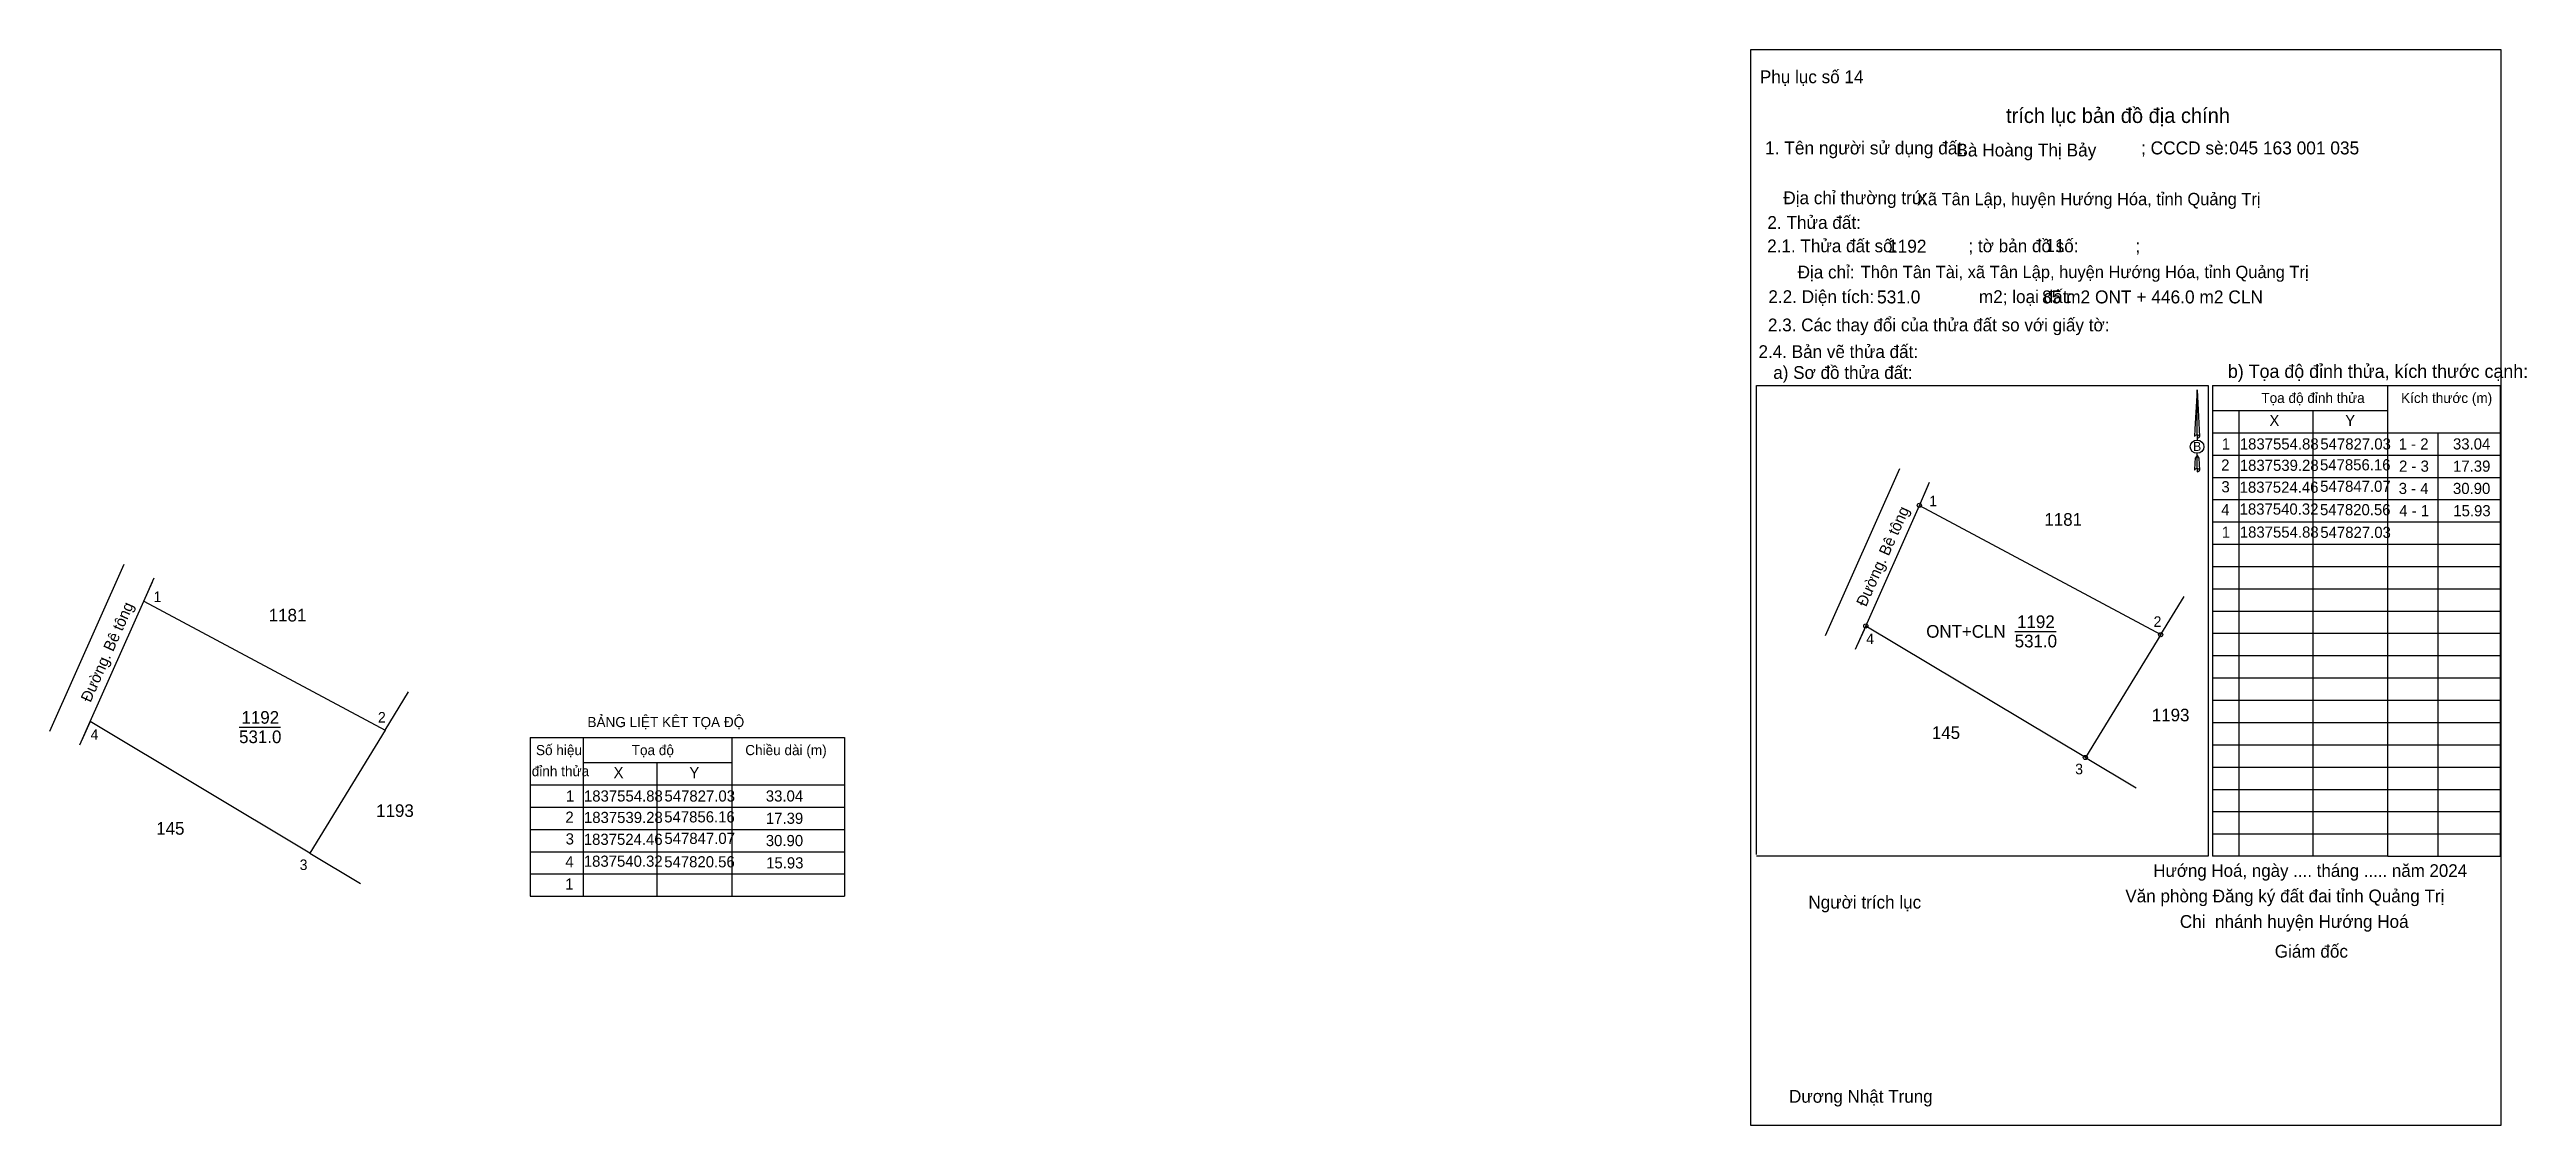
# Model space of a CAD drawing. Extents: x 547601 to 547900, y 1837480 to 1837610.
import ezdxf

# ---------------------------------------------------------------- set-up
doc = ezdxf.new("R2010")
doc.units = 0
for name, color, linetype in [('Level 1', 7, 'Continuous'), ('Level 10', 7, 'Continuous'), ('Level 11', 7, 'Continuous'), ('Level 13', 7, 'Continuous'), ('Level 23', 7, 'Continuous'), ('Level 27', 7, 'Continuous'), ('Level 3', 7, 'Continuous'), ('Level 36', 7, 'Continuous'), ('Level 40', 7, 'Continuous'), ('Level 42', 7, 'Continuous'), ('Level 49', 7, 'Continuous'), ('Level 52', 7, 'Continuous'), ('Level 53', 7, 'Continuous'), ('Level 6', 7, 'Continuous'), ('Level 8', 7, 'Continuous'), ('Level 9', 7, 'Continuous')]:
    doc.layers.add(name, color=color, linetype=linetype)

msp = doc.modelspace()

# ---------------------------------------------------------------- linework, layer by layer
at = {"layer": 'Level 1'}
for p, q in [((547883.59, 1837512.54), (547883.59, 1837569.34)), ((547883.59, 1837569.34), (547897.15, 1837569.34)), ((547897.15, 1837569.34), (547897.15, 1837512.54)), ((547862.41, 1837563.64), (547897.15, 1837563.64)), ((547862.48, 1837566.33), (547883.59, 1837566.33)), ((547889.62, 1837563.64), (547889.62, 1837512.54)), ((547862.41, 1837560.95), (547897.15, 1837560.95)), ((547862.41, 1837558.26), (547897.15, 1837558.26)), ((547862.41, 1837555.57), (547897.15, 1837555.57)), ((547862.41, 1837552.89), (547897.15, 1837552.89)), ((547862.41, 1837550.2), (547897.15, 1837550.2)), ((547862.41, 1837547.51), (547897.15, 1837547.51)), ((547862.41, 1837544.82), (547897.15, 1837544.82)), ((547862.41, 1837542.13), (547897.15, 1837542.13)), ((547862.41, 1837539.44), (547897.15, 1837539.44)), ((547862.41, 1837536.75), (547897.15, 1837536.75)), ((547862.41, 1837534.06), (547897.15, 1837534.06)), ((547862.41, 1837531.37), (547897.15, 1837531.37)), ((547862.41, 1837528.68), (547897.15, 1837528.68)), ((547862.41, 1837525.99), (547897.15, 1837525.99)), ((547862.41, 1837523.3), (547897.15, 1837523.3)), ((547862.41, 1837520.61), (547897.15, 1837520.61)), ((547862.41, 1837517.92), (547897.15, 1837517.92)), ((547862.41, 1837515.23), (547897.15, 1837515.23)), ((547883.59, 1837512.54), (547897.15, 1837512.54))]:
    msp.add_line(p, q, dxfattribs=at)
at = {"layer": 'Level 10'}
msp.add_lwpolyline([(547847.07, 1837524.46), (547820.56, 1837540.32), (547827.03, 1837554.88), (547856.16, 1837539.28)], close=True, dxfattribs=at)
at = {"layer": 'Level 11'}
for centre in [(547827.03, 1837554.88), (547820.56, 1837540.32), (547856.16, 1837539.28), (547847.07, 1837524.46), (547847.07, 1837524.46)]:
    msp.add_circle(centre, 0.254, dxfattribs=at)
at = {"layer": 'Level 13'}
msp.add_lwpolyline([(547806.67, 1837609.88), (547897.2, 1837609.88), (547897.2, 1837480.06), (547806.67, 1837480.06)], close=True, dxfattribs=at)
at = {"layer": 'Level 23'}
msp.add_line((547824.62, 1837559.29), (547815.66, 1837539.15), dxfattribs=at)
msp.add_lwpolyline([(547819.31, 1837537.52), (547820.56, 1837540.32), (547827.03, 1837554.88), (547828.27, 1837557.66)], dxfattribs=at)
at = {"layer": 'Level 27'}
for p, q in [((547827.03, 1837554.88), (547828.07, 1837557.2)), ((547856.16, 1837539.28), (547858.99, 1837543.9)), ((547820.56, 1837540.32), (547819.52, 1837538)), ((547847.07, 1837524.46), (547853.2, 1837520.79))]:
    msp.add_line(p, q, dxfattribs=at)
at = {"layer": 'Level 3'}
for p, q in [((547807.37, 1837569.34), (547861.9, 1837569.34)), ((547807.37, 1837512.75), (547807.37, 1837569.34)), ((547861.9, 1837569.34), (547861.9, 1837512.54)), ((547862.41, 1837569.34), (547862.41, 1837512.54)), ((547862.41, 1837569.34), (547883.59, 1837569.34)), ((547865.61, 1837566.33), (547865.61, 1837512.54)), ((547874.51, 1837566.33), (547874.51, 1837512.54)), ((547861.9, 1837512.54), (547807.37, 1837512.54)), ((547883.59, 1837512.54), (547862.41, 1837512.54))]:
    msp.add_line(p, q, dxfattribs=at)
at = {"layer": 'Level 40'}
for p, q in [((547860.55, 1837568.81), (547860.29, 1837564.07)), ((547860.55, 1837568.81), (547860.83, 1837563.2)), ((547860.55, 1837568.81), (547860.83, 1837563.2)), ((547860.55, 1837563.39), (547860.55, 1837568.81)), ((547860.55, 1837568.81), (547860.83, 1837563.2)), ((547860.29, 1837564.07), (547860.23, 1837563.2)), ((547860.55, 1837563.39), (547860.55, 1837563.18)), ((547860.31, 1837560.59), (547860.29, 1837560.03)), ((547860.55, 1837560.91), (547860.31, 1837560.59)), ((547860.55, 1837563.18), (547860.55, 1837563.01)), ((547860.55, 1837563.01), (547860.55, 1837562.8)), ((547860.55, 1837563.01), (547860.55, 1837562.8)), ((547860.55, 1837563.01), (547860.55, 1837562.8)), ((547860.55, 1837560.91), (547860.55, 1837561.16)), ((547860.55, 1837560.91), (547860.55, 1837561.16)), ((547860.55, 1837560.91), (547860.55, 1837561.16)), ((547860.55, 1837560.91), (547860.77, 1837560.59)), ((547860.55, 1837560.91), (547860.77, 1837560.59)), ((547860.55, 1837560.91), (547860.77, 1837560.59)), ((547860.55, 1837559.33), (547860.55, 1837560.91)), ((547860.77, 1837560.59), (547860.83, 1837559.14)), ((547860.77, 1837560.59), (547860.83, 1837559.14)), ((547860.77, 1837560.59), (547860.83, 1837559.14)), ((547860.83, 1837563.2), (547860.83, 1837563.2)), ((547860.29, 1837560.03), (547860.23, 1837559.14)), ((547860.55, 1837559.33), (547860.55, 1837559.1)), ((547860.55, 1837559.1), (547860.55, 1837558.95)), ((547860.83, 1837559.14), (547860.83, 1837559.14))]:
    msp.add_line(p, q, dxfattribs=at)
for centre, start_param, end_param in [((547860.55, 1837563.19), 1.570796, 3.074452), ((547860.55, 1837563.19), 0.067141, 1.570796), ((547860.55, 1837563.19), 4.712389, 6.283185), ((547860.55, 1837559.12), 2.491069, 3.074278), ((547860.55, 1837559.12), 1.570796, 2.491069), ((547860.55, 1837559.12), 0.067141, 1.570796), ((547860.55, 1837559.12), 4.712389, 6.283185)]:
    msp.add_ellipse(centre, major_axis=(0.307, 0), ratio=0.614131, start_param=start_param, end_param=end_param, dxfattribs=at)
msp.add_ellipse((547860.55, 1837561.96), major_axis=(0.836, 0), ratio=0.952727, dxfattribs=at)
at = {"layer": 'Level 53'}
for p, q in [((547806.67, 1837609.88), (547806.67, 1837609.88)), ((547897.19, 1837480.06), (547897.19, 1837480.06))]:
    msp.add_line(p, q, dxfattribs=at)
at = {"layer": 'Level 8'}
for p, q in [((547610.28, 1837547.74), (547601.32, 1837527.6)), ((547612.69, 1837543.33), (547613.73, 1837545.65)), ((547641.82, 1837527.74), (547644.65, 1837532.36)), ((547606.22, 1837528.78), (547605.19, 1837526.46)), ((547624.2, 1837528.13), (547629.2, 1837528.13)), ((547659.33, 1837526.85), (547683.72, 1837526.85)), ((547659.33, 1837526.85), (547659.33, 1837507.71)), ((547665.73, 1837526.85), (547665.73, 1837507.71)), ((547683.72, 1837507.71), (547683.72, 1837526.85)), ((547683.72, 1837526.85), (547697.27, 1837526.85)), ((547697.27, 1837526.85), (547697.27, 1837507.71)), ((547665.73, 1837523.85), (547683.72, 1837523.85)), ((547674.64, 1837523.85), (547674.64, 1837507.71)), ((547659.33, 1837521.16), (547697.27, 1837521.16)), ((547659.33, 1837518.47), (547697.27, 1837518.47)), ((547659.33, 1837515.78), (547697.27, 1837515.78)), ((547632.73, 1837512.92), (547638.87, 1837509.25)), ((547659.33, 1837513.09), (547697.27, 1837513.09)), ((547659.33, 1837510.4), (547697.27, 1837510.4)), ((547659.33, 1837507.71), (547697.27, 1837507.71))]:
    msp.add_line(p, q, dxfattribs=at)
msp.add_lwpolyline([(547604.97, 1837525.98), (547606.22, 1837528.78), (547612.69, 1837543.33), (547613.93, 1837546.12)], dxfattribs=at)
msp.add_lwpolyline([(547632.73, 1837512.92), (547606.22, 1837528.78), (547612.69, 1837543.33), (547641.82, 1837527.74)], close=True, dxfattribs=at)
at = {"layer": 'Level 9'}
msp.add_line((547838.54, 1837539.67), (547843.53, 1837539.67), dxfattribs=at)

# ---------------------------------------------------------------- texts
at = {"layer": 'Level 1'}
for s, height, p in [('Phụ lục số 14', 1.542, (547807.78, 1837605.82)), ('1. Tên người sử dụng đất:', 1.5631, (547808.4, 1837597.23)), ('Bà Hoàng Thị Bảy', 1.5562, (547831.5, 1837596.98)), ('; CCCD sè:', 1.563, (547853.78, 1837597.23)), ('045 163 001 035', 1.5631, (547864.43, 1837597.23)), ('Địa chỉ thường trú:', 1.5474, (547810.61, 1837591.22)), ('2. Thửa đất:', 1.5508, (547808.68, 1837588.24)), ('2.1. Thửa đất số:               ; tờ bản đồ số:            ;', 1.542, (547808.66, 1837585.42)), ('Địa chỉ:', 1.542, (547812.34, 1837582.26)), ('2.2. Diện tích:                      m2; loại đất:                                   ', 1.5474, (547808.8, 1837579.29)), ('2.3. Các thay đổi của thửa đất so với giấy tờ:', 1.542, (547808.75, 1837575.88)), ('2.4. Bản vẽ thửa đất: ', 1.542, (547807.61, 1837572.66)), ('a) Sơ đồ thửa đất: ', 1.542, (547809.39, 1837570.14)), ('Tọa độ đỉnh thửa', 1.2247, (547868.31, 1837567.23)), ('Kích thước (m)', 1.2247, (547885.18, 1837567.23)), ('Hướng Hoá, ngày .... tháng ..... năm 2024', 1.5262, (547855.27, 1837510.05)), ('Người trích lục', 1.542, (547813.63, 1837506.23)), ('Văn phòng Đăng ký đất đai tỉnh Quảng Trị', 1.542, (547851.89, 1837506.98)), (' Chi  nhánh huyện Hướng Hoá', 1.542, (547857.9, 1837503.9)), (' Giám đốc', 1.545, (547869.35, 1837500.3)), ('Dương Nhật Trung', 1.5356, (547811.3, 1837482.8))]:
    msp.add_text(s, height=height, dxfattribs=at).set_placement(p)
at = {"layer": 'Level 10'}
msp.add_text('b) Tọa độ đỉnh thửa, kích thước cạnh:', height=1.6098, dxfattribs=at).set_placement((547864.27, 1837570.26))
at = {"layer": 'Level 13'}
for s, p in [('ONT+CLN', (547827.86, 1837538.91)), ('1192', (547838.83, 1837540.08)), ('531.0', (547838.54, 1837537.74))]:
    msp.add_text(s, height=1.526, dxfattribs=at).set_placement(p)
at = {"layer": 'Level 36'}
for s, p in [('1181', (547842.12, 1837552.42)), ('145', (547828.54, 1837526.69)), ('1193', (547855.09, 1837528.82))]:
    msp.add_text(s, height=1.526, dxfattribs=at).set_placement(p)
at = {"layer": 'Level 40'}
msp.add_text('B', height=1.09, dxfattribs=at).set_placement((547860.08, 1837561.45))
at = {"layer": 'Level 42'}
msp.add_text(' trích lục bản đồ địa chính', height=1.8091, dxfattribs=at).set_placement((547836.82, 1837601.02))
at = {"layer": 'Level 49'}
msp.add_text('Đường. Bê tông', height=1.35, rotation=66.0144, dxfattribs=at).set_placement((547820.59, 1837542.56))
at = {"layer": 'Level 52'}
for s, height, p in [('X', 1.35, (547869.28, 1837564.45)), ('Y', 1.35, (547878.43, 1837564.45)), ('2', 1.35, (547863.46, 1837559.07)), ('1', 1.35, (547863.53, 1837561.62)), ('1837554.88', 1.347, (547865.71, 1837561.62)), ('1837539.28', 1.347, (547865.71, 1837559.04)), ('547856.16', 1.347, (547875.39, 1837559.1)), ('547827.03', 1.347, (547875.43, 1837561.62)), ('1 - 2', 1.347, (547884.89, 1837561.62)), ('33.04', 1.347, (547891.44, 1837561.62)), ('3', 1.35, (547863.49, 1837556.45)), ('1837524.46', 1.347, (547865.69, 1837556.4)), ('547847.07', 1.347, (547875.41, 1837556.51)), ('3 - 4', 1.347, (547884.89, 1837556.25)), ('2 - 3', 1.347, (547884.93, 1837558.94)), ('30.90', 1.347, (547891.44, 1837556.25)), ('17.39', 1.347, (547891.45, 1837558.94)), ('4', 1.35, (547863.46, 1837553.68)), ('1837540.32', 1.347, (547865.69, 1837553.76)), ('547820.56', 1.347, (547875.39, 1837553.69)), ('4 - 1', 1.347, (547884.96, 1837553.56)), ('15.93', 1.347, (547891.48, 1837553.56)), ('1', 1.35, (547863.53, 1837550.97)), ('1837554.88', 1.347, (547865.71, 1837550.98)), ('547827.03', 1.347, (547875.43, 1837550.95))]:
    msp.add_text(s, height=height, dxfattribs=at).set_placement(p)
at = {"layer": 'Level 6'}
for s, height, p in [('Xã Tân Lập, huyện Hướng Hóa, tỉnh Quảng Trị', 1.4849, (547826.73, 1837591.1)), ('1192', 1.563, (547823.24, 1837585.37)), ('11', 1.563, (547842.24, 1837585.46)), ('Thôn Tân Tài, xã Tân Lập, huyện Hướng Hóa, tỉnh Quảng Trị', 1.4849, (547819.95, 1837582.3)), ('531.0', 1.563, (547821.92, 1837579.25)), ('85 m2 ONT + 446.0 m2 CLN', 1.5631, (547841.84, 1837579.25)), ('.', 1.26, (547843.7, 1837575.93))]:
    msp.add_text(s, height=height, dxfattribs=at).set_placement(p)
at = {"layer": 'Level 8'}
msp.add_text('Đường. Bê tông', height=1.35, rotation=66.0144, dxfattribs=at).set_placement((547606.26, 1837531.02))
for s, height, p in [('1', 1.27, (547613.88, 1837543.22)), ('1181', 1.526, (547627.78, 1837540.87)), ('4', 1.27, (547606.27, 1837526.59)), ('531.0', 1.526, (547624.2, 1837526.19)), ('1192', 1.526, (547624.49, 1837528.53)), ('2', 1.27, (547640.96, 1837528.67)), ('BẢNG LIỆT KÊT TỌA ĐỘ', 1.2247, (547666.25, 1837528.12)), ('Số hiệu', 1.225, (547660.04, 1837524.74)), ('Tọa độ ', 1.225, (547671.59, 1837524.74)), ('Chiều dài (m)', 1.2247, (547685.3, 1837524.74)), ('đỉnh thửa', 1.225, (547659.53, 1837522.2)), ('X', 1.35, (547669.4, 1837521.96)), ('Y', 1.35, (547678.55, 1837521.96)), ('1193', 1.526, (547640.75, 1837517.28)), ('1', 1.35, (547663.66, 1837519.14)), ('1837554.88', 1.347, (547665.83, 1837519.14)), ('547827.03', 1.347, (547675.55, 1837519.14)), ('33.04', 1.347, (547687.78, 1837519.14)), ('145', 1.526, (547614.2, 1837515.14)), ('2', 1.35, (547663.59, 1837516.58)), ('1837539.28', 1.347, (547665.83, 1837516.55)), ('547856.16', 1.347, (547675.52, 1837516.62)), ('17.39', 1.347, (547687.79, 1837516.45)), ('4', 1.35, (547663.58, 1837511.2)), ('3', 1.35, (547663.62, 1837513.96)), ('1837524.46', 1.347, (547665.81, 1837513.91)), ('1837540.32', 1.347, (547665.81, 1837511.27)), ('547820.56', 1.347, (547675.52, 1837511.2)), ('547847.07', 1.347, (547675.54, 1837514.02)), ('30.90', 1.347, (547687.78, 1837513.76)), ('3', 1.27, (547631.51, 1837510.88)), ('1', 1.35, (547663.57, 1837508.51)), ('15.93', 1.347, (547687.82, 1837511.07))]:
    msp.add_text(s, height=height, dxfattribs=at).set_placement(p)
at = {"layer": 'Level 9'}
for s, p in [('1', (547828.22, 1837554.77)), ('2', (547855.3, 1837540.22)), ('4', (547820.61, 1837538.14)), ('3', (547845.84, 1837522.43))]:
    msp.add_text(s, height=1.27, dxfattribs=at).set_placement(p)

doc.saveas('drawing.dxf')
